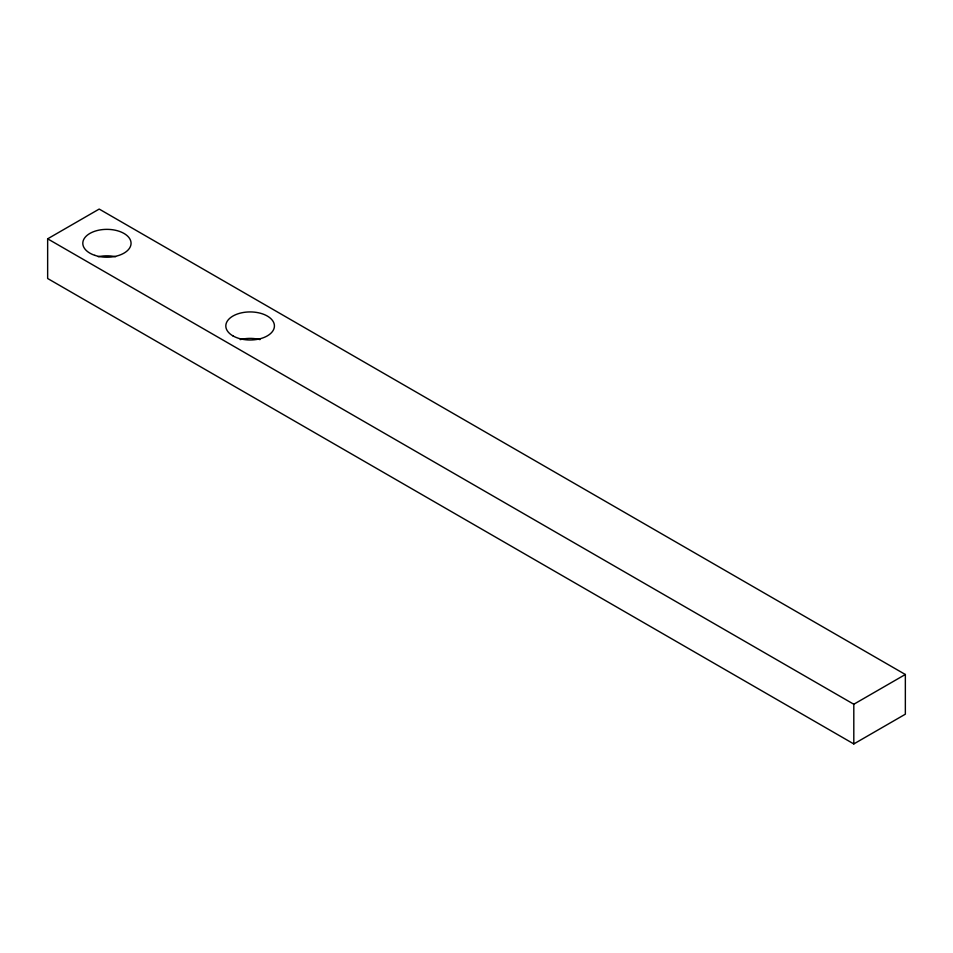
<?xml version="1.0" encoding="UTF-8"?>
<svg xmlns="http://www.w3.org/2000/svg" width="953" height="953" viewBox="0 0 953 953"><rect width="100%" height="100%" fill="white"/><g stroke="black" fill="none" stroke-linecap="round" stroke-linejoin="round"><path stroke-width="1.43" d="M47.65 238.822L99.195 209.064L905.35 674.498L905.35 714.178L853.805 743.936L47.65 278.502L47.65 238.822L853.805 704.255L905.35 674.498M853.805 704.255L853.805 743.936M98.29 256.738A24.135 13.938 0 0 1 115.575 256.738M240.227 339.602A24.301 14.033 0 0 1 260.002 339.602M94.859 255.356A24.135 13.938 0 0 0 131.061 243.289A24.135 13.938 0 0 0 94.859 231.222A24.135 13.938 0 0 0 94.859 255.356M232.937 335.885A24.301 14.033 0 0 0 273.594 329.595A24.301 14.033 0 0 0 243.825 312.405A24.301 14.033 0 0 0 232.937 335.885"/></g></svg>
